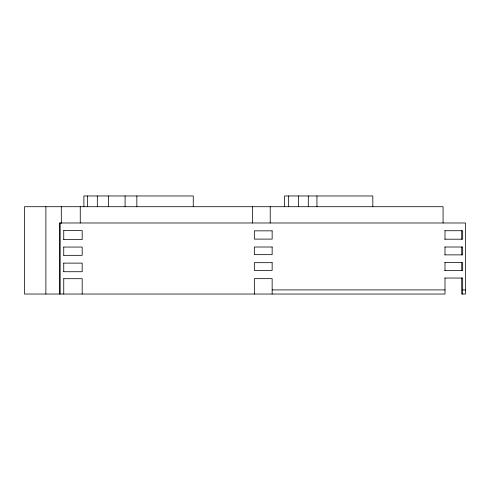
<?xml version="1.0" encoding="UTF-8"?>
<svg xmlns="http://www.w3.org/2000/svg" width="490" height="490" viewBox="0 0 490 490"><rect width="100%" height="100%" fill="white"/><g stroke="black" fill="none" stroke-linecap="round" stroke-linejoin="round"><path stroke-width="0.73" d="M63.731 230.619L82.185 230.619L82.185 239.586L63.731 239.586M444.773 230.729L462.676 230.729L462.676 239.2L444.773 239.2M63.731 247.058L82.185 247.058L82.185 255.333L63.731 255.333M444.773 247.009L462.676 247.009L462.676 254.874L444.773 254.874M444.773 262.603L462.676 262.603L462.676 270.639L444.773 270.639M63.731 263.124L82.185 263.124L82.185 271.73L63.731 271.73M444.773 278.032L462.676 278.032L462.676 294.037M63.731 278.7L82.185 278.7L82.185 294.037M272.146 289.915L445 289.915M462.676 289.915L465.5 289.915M461.715 230.729L461.715 239.2M461.715 247.009L461.715 254.874M461.715 262.603L461.715 270.639M461.715 278.032L461.715 294.037L465.5 294.037L465.5 222.981L59.419 222.981L59.419 294.037M445 230.729L445 239.2M445 247.009L445 254.874M445 262.603L445 270.639M445 278.032L445 294.037L24.5 294.037L24.5 206.713L443.076 206.713L443.076 222.981M372.817 206.713L372.817 195.963L284.574 195.963L284.574 206.713M316.938 195.963L316.938 206.713M308.308 195.963L308.308 206.713M298.447 195.963L298.447 206.713M288.641 195.963L288.641 206.713M272.146 294.037L272.146 278.663L254.335 278.663L254.347 294.037M270.217 206.713L270.217 222.981M252.417 206.713L252.417 222.981M193.256 206.713L193.256 195.963L83.888 195.963L83.888 206.713M136.845 195.963L136.845 206.713M125.091 195.963L125.091 206.713M108.627 195.963L108.627 206.657M97.314 195.963L97.314 206.713M87.508 195.963L87.508 206.713M80.256 206.713L80.256 222.981M63.743 230.619L63.743 239.586M63.743 247.058L63.743 255.333M63.743 263.124L63.743 271.73M63.743 278.7L63.743 294.037M61.305 206.713L61.305 223.416M60.172 222.981L60.172 294.037M45.882 206.713L45.882 294.037M272.146 230.839L254.335 230.839L254.347 239.108L272.146 239.108L272.146 230.839M272.146 247.009L254.335 247.009L254.347 254.653L272.146 254.653L272.146 247.009M272.146 262.677L254.335 262.677L254.347 270.407L272.146 270.407L272.146 262.677"/></g></svg>
